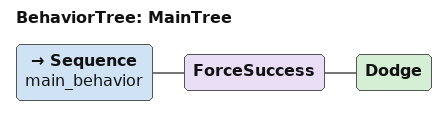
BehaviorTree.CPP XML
<root main_tree_to_execute = "MainTree" >
    <BehaviorTree ID="MainTree">
        <Sequence name="main_behavior">
            <ForceSuccess>
                <Dodge/>
            </ForceSuccess>
        </Sequence>
    </BehaviorTree>
</root>
